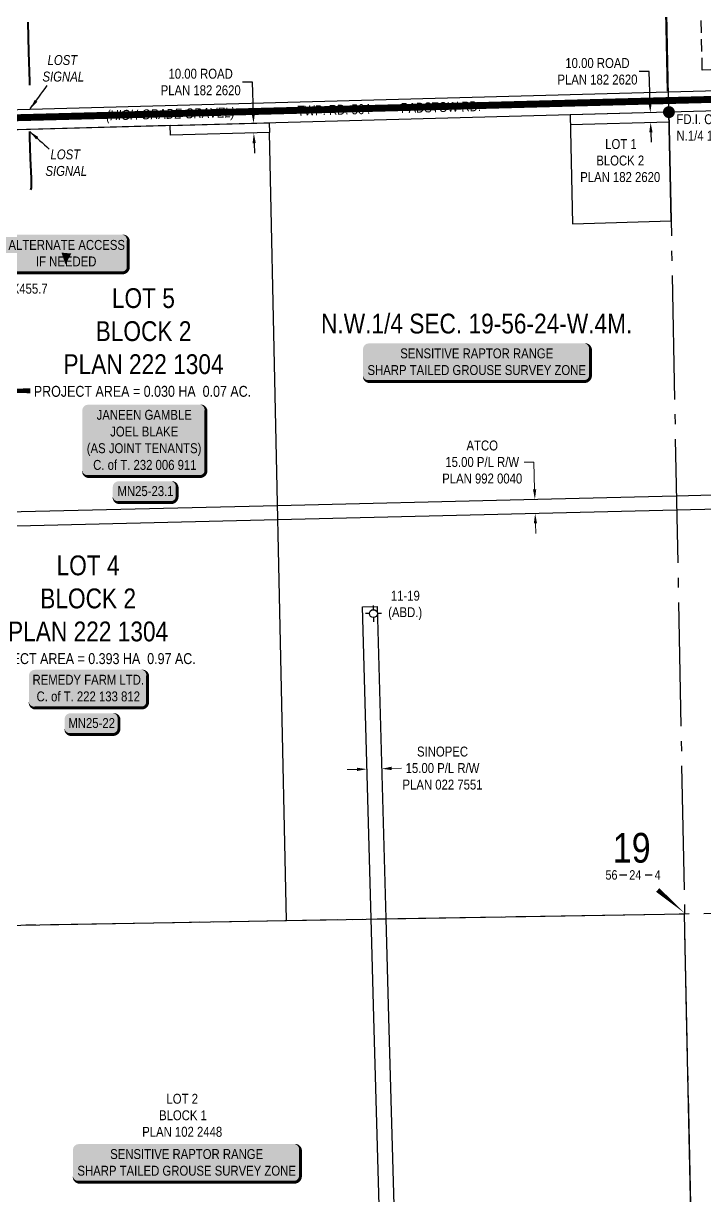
# Model space of a CAD drawing. Extents: x 88833 to 97610, y 5963373 to 5974710.
# Drawn here: x 94134 to 94822, y 5965618 to 5966801 of the extents above; entities that cross this region are included whole.
import ezdxf
from ezdxf.enums import TextEntityAlignment as Align

# ---------------------------------------------------------------- set-up
doc = ezdxf.new("R2010")
doc.units = 0
doc.header["$LTSCALE"] = 5
doc.header["$PDSIZE"] = 5
for name, pattern in [('DASHDOT', [25.4, 12.7, -6.35, 0, -6.35]), ('foc-ACCESSROAD', [3.75, 2.5, -1.25]), ('foc-QUARTERLINE', [33, 25, -3, 2, -3])]:
    doc.linetypes.add(name, pattern=pattern)
doc.layers.get('Defpoints').update_dxf_attribs({"color": 9})
for name, color, linetype in [('10', 1, 'Continuous'), ('9', 3, 'Continuous'), ('AS-OWNER', 7, 'Continuous'), ('AS-ROADS', 254, 'Continuous'), ('AS-WILDLIFE-BLOCK', 131, 'Continuous'), ('C-SYMBOL', 7, 'Continuous'), ('F-RW', 190, 'Continuous'), ('F-WS', 190, 'foc-ACCESSROAD'), ('F-WS-S', 8, 'Continuous'), ('L-AREAREQUIRED', 7, 'Continuous'), ('L-MON', 1, 'Continuous'), ('L-QSEC', 8, 'foc-QUARTERLINE'), ('L-ROAD-T', 7, 'Continuous'), ('L-SEC', 7, 'Continuous'), ('L-SECLBL', 7, 'Continuous'), ('L-TITLEDB', 4, 'Continuous'), ('L-TITLEDB-T', 4, 'Continuous'), ('P-APEX RECON PAY ITEMS', 240, 'Continuous'), ('P-APEX RECON-LINE LIST', 240, 'Continuous')]:
    doc.layers.add(name, color=color, linetype=linetype)
for name, color, linetype, lineweight in [('AS-RECON EXISTING', 151, 'DASHDOT', 40), ('AS-RECON EXISTING-T', 151, 'Continuous', 40), ('F-RW-T', 190, 'Continuous', 9), ('F-WS-T', 190, 'Continuous', 9), ('P-APEX RECON-TWS-T', 104, 'Continuous', 9), ('T-TEXT', 48, 'Continuous', 18)]:
    doc.layers.add(name, color=color, linetype=linetype, lineweight=lineweight)
doc.styles.add('100L', font='ARIALN.TTF', dxfattribs={"height": 10})
doc.styles.add('175L', font='ARIALN.TTF', dxfattribs={"height": 2})
doc.styles.add('80', font='ARIALN.TTF', dxfattribs={"height": 10})
doc.styles.add('80CG', font='ARIALN.TTF', dxfattribs={"height": 10})
doc.styles.add('80L', font='ARIALN.TTF', dxfattribs={"height": 10})
doc.styles.add('80LS', font='ARIALNI.TTF', dxfattribs={"height": 10})
doc.styles.add('SIMPLEX', font='ARIALN.TTF')
doc.dimstyles.new('Compass 5 000', dxfattribs={"dimscale": 5, "dimtxt": 9, "dimasz": 2, "dimexe": 0.2, "dimexo": 0.0625, "dimgap": 0.5, "dimtad": 0, "dimtih": 1, "dimtoh": 1, "dimzin": 0, "dimdsep": 46, "dimtxsty": '80CG', "dimcen": 0.1, "dimse1": 1, "dimse2": 1, "dimclrd": 256, "dimclrt": 256, "dimaunit": 1, "dimadec": 4, "dimazin": 0, "dimtfac": 0.06, "dimtofl": 0, "dimtmove": 0, "dimatfit": 1, "dimfxl": 0.2, "dimtolj": 1, "dimtzin": 0, "dimlwd": -1, "dimarcsym": 0})

# ---------------------------------------------------------------- blocks, each defined once
blk = doc.blocks.new('*D409')
at = {"layer": 'Defpoints', "color": 0, "transparency": 16777216}
for p in [(94612.3, 5966320.2), (94650.2, 5966321.1), (94612.6, 5966305.8)]:
    blk.add_point(p, dxfattribs=at)
at = {"layer": 'F-RW-T', "transparency": 16777216}
for p, q in [((94649.3, 5966358.7), (94639.3, 5966358.7)), ((94649.9, 5966331.1), (94649.3, 5966358.7)), ((94650.7, 5966296.7), (94651, 5966286.7))]:
    blk.add_line(p, q, dxfattribs=at)
for points in [[(94651.6, 5966331.2), (94648.3, 5966331.1), (94650.2, 5966321.1)], [(94652.4, 5966296.7), (94649.1, 5966296.7), (94650.5, 5966306.7)]]:
    blk.add_solid(points, dxfattribs=at)
at = {"layer": 'F-RW-T', "transparency": 16777216, "insert": (94597, 5966358.7), "char_height": 10, "attachment_point": 5, "style": '80CG'}
blk.add_mtext('\\A1;ATCO\\P15.00 P/L R/W\\PPLAN 992 0040', dxfattribs=at)
blk = doc.blocks.new('*D410')
at = {"layer": 'Defpoints', "color": 0, "transparency": 16777216}
for p in [(94495.5, 5966049.2), (94480.9, 5966034.9), (94495.8, 5966035.3)]:
    blk.add_point(p, dxfattribs=at)
at = {"layer": 'F-RW-T', "transparency": 16777216}
for p, q in [((94470.5, 5966048.5), (94460.5, 5966048.3)), ((94505.5, 5966049.5), (94515.4, 5966049.8))]:
    blk.add_line(p, q, dxfattribs=at)
for points in [[(94470.4, 5966050.2), (94470.5, 5966046.9), (94480.5, 5966048.8)], [(94505.4, 5966051.2), (94505.5, 5966047.8), (94495.5, 5966049.2)]]:
    blk.add_solid(points, dxfattribs=at)
at = {"layer": 'F-RW-T', "transparency": 16777216, "insert": (94556.9, 5966049.8), "char_height": 10, "attachment_point": 5, "style": '80CG'}
blk.add_mtext('\\A1;SINOPEC\\P15.00 P/L R/W\\PPLAN 022 7551', dxfattribs=at)
blk = doc.blocks.new('L-SECLBL')
at = {"layer": '9', "color": 7}
for p, q in [((-5.1, -27.8), (-12.3, -27.8)), ((20.7, -27.8), (13.5, -27.8))]:
    blk.add_line(p, q, dxfattribs=at)
at = {"layer": '10', "color": 2, "style": 'SIMPLEX'}
blk.add_attdef('SEC', text='', height=30, dxfattribs=at).set_placement((0, 0), align=Align.MIDDLE)
at = {"layer": '10', "color": 5, "style": '80L'}
blk.add_attdef('TWP', text='', height=9.5, dxfattribs=at).set_placement((-14.4, -27.4), align=Align.MIDDLE_RIGHT)
blk.add_attdef('RGE', text='', height=9.5, dxfattribs=at).set_placement((3.6, -27.4), align=Align.MIDDLE_CENTER)
blk.add_attdef('MER', text='', height=9.5, dxfattribs=at).set_placement((23.2, -27.4), align=Align.MIDDLE_LEFT)
blk = doc.blocks.new('*U452')
at = {"true_color": 0xffffa8}
h = blk.add_hatch(color=51, dxfattribs=at)
edge = h.paths.add_edge_path()
edge.add_line((-21.5, -11.5), (21.5, -11.5))
edge.add_arc((21.5, -5.5), 6, 270, 360)
edge.add_line((27.5, -5.5), (27.5, 4))
edge.add_arc((21.5, 4), 6, 0, 90)
edge.add_line((21.5, 10), (-21.5, 10))
edge.add_arc((-21.5, 4), 6, 90, 180)
edge.add_line((-27.5, 4), (-27.5, -5.5))
edge.add_arc((-21.5, -5.5), 6, 180, 270)
at = {"color": 240, "flags": 128}
for points in [[(-24.7, -8.4, 0, 10, 0), (0, 0, 5, 5, 0)], [(21, -6.9, 0, 10, 0), (0, 0, 5, 5, 0)]]:
    blk.add_lwpolyline(points, format="xyseb", dxfattribs=at)
blk.add_lwpolyline([(-21.5, -11.5, 3, 3, 0), (21.5, -11.5, 3, 3, 0.414214), (27.5, -5.5, 3, 3, 0), (27.5, 4, 3, 0, 0.414214), (21.5, 10, 0, 0, 0), (-21.5, 10, 0, 0, 0.414214), (-27.5, 4, 0, 0, 0), (-27.5, -5.5, 0, 3, 0.414214)], format="xyseb", close=True, dxfattribs=at)
at = {"color": 4, "style": '80'}
blk.add_attdef('OTHER_001', (-14.7, -5), '', height=10, dxfattribs=at)
blk = doc.blocks.new('*U479')
h = blk.add_hatch(color=59)
edge = h.paths.add_edge_path()
edge.add_line((-54, -20), (54, -20))
edge.add_arc((54, -14), 6, 270, 360)
edge.add_line((60, -14), (60, 12.5))
edge.add_arc((54, 12.5), 6, 0, 90)
edge.add_line((54, 18.5), (-54, 18.5))
edge.add_arc((-54, 12.5), 6, 90, 180)
edge.add_line((-60, 12.5), (-60, -14))
edge.add_arc((-54, -14), 6, 180, 270)
at = {"color": 1, "flags": 128}
blk.add_lwpolyline([(-54, -20, 3, 3, 0), (54, -20, 3, 3, 0.414214), (60, -14, 3, 3, 0), (60, 12.5, 3, 0, 0.414214), (54, 18.5, 0, 0, 0), (-54, 18.5, 0, 0, 0.414214), (-60, 12.5, 0, 0, 0), (-60, -14, 0, 3, 0.414214)], format="xyseb", close=True, dxfattribs=at)
blk.add_lwpolyline([(-56, -9.7, 0, 7.5, 0), (0, 0, 0, 0, 0)], format="xyseb", dxfattribs=at)
at = {"color": 1, "style": '80'}
blk.add_attdef('ENTER_TEXT_001', (-36, -5), '', height=10, dxfattribs=at)
blk = doc.blocks.new('fdia')
at = {"color": 255, "const_width": 1}
blk.add_lwpolyline([(-0.5, 0, 1), (0.5, 0, 1)], format="xyb", close=True, dxfattribs=at)
blk = doc.blocks.new('Fdiaa')
blk.add_blockref('fdia', (0, 0))
blk = doc.blocks.new('fdib')
at = {"color": 1, "const_width": 1.6}
blk.add_lwpolyline([(-0.4, 0, 1), (0.4, 0, 1)], format="xyb", close=True, dxfattribs=at)
at = {"color": 1}
blk.add_circle((0, 0), 0.8, dxfattribs=at)
blk = doc.blocks.new('Fdibb')
blk.add_blockref('fdib', (0, 0))
blk = doc.blocks.new('fdicc')
for name in ['Fdibb', 'Fdiaa']:
    blk.add_blockref(name, (0, 0))
blk = doc.blocks.new('FDI')
blk.add_blockref('fdicc', (0, 0))
blk = doc.blocks.new('*D765')
at = {"layer": 'Defpoints', "color": 0, "transparency": 16777216}
for p in [(94083.8, 5966533), (94078.9, 5966529), (94083.9, 5966529.1)]:
    blk.add_point(p, dxfattribs=at)
at = {"layer": 'P-APEX RECON-TWS-T', "transparency": 16777216}
for p, q in [((94068.8, 5966532.6), (94058.8, 5966532.4)), ((94093.8, 5966533.3), (94103.8, 5966533.6))]:
    blk.add_line(p, q, dxfattribs=at)
for points in [[(94068.7, 5966534.3), (94068.8, 5966531), (94078.8, 5966532.9)], [(94093.7, 5966535), (94093.8, 5966531.6), (94083.8, 5966533)]]:
    blk.add_solid(points, dxfattribs=at)
at = {"layer": 'P-APEX RECON-TWS-T', "transparency": 16777216, "insert": (94131.9, 5966533.6), "char_height": 10, "attachment_point": 5, "style": '80CG'}
blk.add_mtext('\\A1;5.0X455.7', dxfattribs=at)
blk = doc.blocks.new('*U851')
h = blk.add_hatch(color=255)
edge = h.paths.add_edge_path()
edge.add_line((-109, -20), (109, -20))
edge.add_arc((109, -14), 6, 270, 360)
edge.add_line((115, -14), (115, 12.5))
edge.add_arc((109, 12.5), 6, 0, 90)
edge.add_line((109, 18.5), (-109, 18.5))
edge.add_arc((-109, 12.5), 6, 90, 180)
edge.add_line((-115, 12.5), (-115, -14))
edge.add_arc((-109, -14), 6, 180, 270)
at = {"color": 131, "flags": 128}
blk.add_lwpolyline([(-109, -20, 3, 3, 0), (109, -20, 3, 3, 0.414214), (115, -14, 3, 3, 0), (115, 12.5, 3, 0, 0.414214), (109, 18.5, 0, 0, 0), (-109, 18.5, 0, 0, 0.414214), (-115, 12.5, 0, 0, 0), (-115, -14, 0, 3, 0.414214)], format="xyseb", close=True, dxfattribs=at)
at = {"color": 131, "style": '80'}
blk.add_attdef('ENTER_TEXT_001', (-36, -5), '', height=10, dxfattribs=at)
blk = doc.blocks.new('GABD')
for p, q in [((-0.81, 0), (-1.62, 0)), ((0, 0.81), (0, 1.62)), ((1.62, 0), (0.81, 0)), ((0, -0.81), (0, -1.62))]:
    blk.add_line(p, q)
blk.add_circle((0, 0), 0.8)
blk = doc.blocks.new('*U489')
h = blk.add_hatch(color=59)
edge = h.paths.add_edge_path()
edge.add_line((-56.5, -37), (56.5, -37))
edge.add_arc((56.5, -31), 6, 270, 360)
edge.add_line((62.5, -31), (62.5, 29.5))
edge.add_arc((56.5, 29.5), 6, 0, 90)
edge.add_line((56.5, 35.5), (-56.5, 35.5))
edge.add_arc((-56.5, 29.5), 6, 90, 180)
edge.add_line((-62.5, 29.5), (-62.5, -31))
edge.add_arc((-56.5, -31), 6, 180, 270)
at = {"color": 1, "flags": 128}
blk.add_lwpolyline([(-56.5, -37, 3, 3, 0), (56.5, -37, 3, 3, 0.414214), (62.5, -31, 3, 3, 0), (62.5, 29.5, 3, 0, 0.414214), (56.5, 35.5, 0, 0, 0), (-56.5, 35.5, 0, 0, 0.414214), (-62.5, 29.5, 0, 0, 0), (-62.5, -31, 0, 3, 0.414214)], format="xyseb", close=True, dxfattribs=at)
blk.add_lwpolyline([(-56, -9.7, 0, 7.5, 0), (0, 0, 0, 0, 0)], format="xyseb", dxfattribs=at)
at = {"color": 1, "style": '80'}
blk.add_attdef('ENTER_TEXT_001', (-36, -5), '', height=10, dxfattribs=at)
blk = doc.blocks.new('*D1185')
at = {"layer": 'Defpoints', "color": 0, "transparency": 16777216}
for p in [(94765.5, 5966711.3), (94766.8, 5966711.3), (94765.8, 5966701.3)]:
    blk.add_point(p, dxfattribs=at)
at = {"layer": 'L-TITLEDB-T', "transparency": 16777216}
for p, q in [((94765.6, 5966753), (94755.6, 5966753)), ((94766.5, 5966721.3), (94765.6, 5966753)), ((94767.4, 5966691.4), (94767.7, 5966681.4))]:
    blk.add_line(p, q, dxfattribs=at)
for points in [[(94768.2, 5966721.4), (94764.9, 5966721.3), (94766.8, 5966711.3)], [(94769.1, 5966691.4), (94765.7, 5966691.3), (94767.1, 5966701.4)]]:
    blk.add_solid(points, dxfattribs=at)
at = {"layer": 'L-TITLEDB-T', "transparency": 16777216, "insert": (94713.4, 5966753), "char_height": 10, "attachment_point": 5, "style": '80CG'}
blk.add_mtext('\\A1;10.00 ROAD\\PPLAN 182 2620', dxfattribs=at)
blk = doc.blocks.new('*D1186')
at = {"layer": 'Defpoints', "color": 0, "transparency": 16777216}
for p in [(94364.7, 5966700.5), (94366, 5966700.5), (94365, 5966690.5)]:
    blk.add_point(p, dxfattribs=at)
at = {"layer": 'L-TITLEDB-T', "transparency": 16777216}
for p, q in [((94364.8, 5966742.2), (94354.8, 5966742.2)), ((94365.8, 5966710.5), (94364.8, 5966742.2)), ((94366.6, 5966680.6), (94366.9, 5966670.6))]:
    blk.add_line(p, q, dxfattribs=at)
for points in [[(94367.4, 5966710.6), (94364.1, 5966710.5), (94366, 5966700.5)], [(94368.3, 5966680.6), (94365, 5966680.5), (94366.3, 5966690.6)]]:
    blk.add_solid(points, dxfattribs=at)
at = {"layer": 'L-TITLEDB-T', "transparency": 16777216, "insert": (94312.6, 5966742.2), "char_height": 10, "attachment_point": 5, "style": '80CG'}
blk.add_mtext('\\A1;10.00 ROAD\\PPLAN 182 2620', dxfattribs=at)
blk = doc.blocks.new('*U1187')
at = {"true_color": 0xffffa8}
h = blk.add_hatch(color=51, dxfattribs=at)
edge = h.paths.add_edge_path()
edge.add_line((-56.5, -20), (56.5, -20))
edge.add_arc((56.5, -14), 6, 270, 360)
edge.add_line((62.5, -14), (62.5, 12.5))
edge.add_arc((56.5, 12.5), 6, 0, 90)
edge.add_line((56.5, 18.5), (-56.5, 18.5))
edge.add_arc((-56.5, 12.5), 6, 90, 180)
edge.add_line((-62.5, 12.5), (-62.5, -14))
edge.add_arc((-56.5, -14), 6, 180, 270)
at = {"color": 240, "flags": 128}
blk.add_lwpolyline([(-56.5, -20, 3, 3, 0), (56.5, -20, 3, 3, 0.414214), (62.5, -14, 3, 3, 0), (62.5, 12.5, 3, 0, 0.414214), (56.5, 18.5, 0, 0, 0), (-56.5, 18.5, 0, 0, 0.414214), (-62.5, 12.5, 0, 0, 0), (-62.5, -14, 0, 3, 0.414214)], format="xyseb", close=True, dxfattribs=at)
for points in [[(-95.4, -0.7, 0, 10, 0), (0, 0, 5, 5, 0)], [(-1, -11.4, 0, 10, 0), (0, 0, 5, 5, 0)]]:
    blk.add_lwpolyline(points, format="xyseb", dxfattribs=at)
at = {"color": 4, "style": '80'}
blk.add_attdef('OTHER_001', (-14.7, -5), '', height=10, dxfattribs=at)
blk = doc.blocks.new('*U513')
at = {"true_color": 0xffffa8}
h = blk.add_hatch(color=51, dxfattribs=at)
edge = h.paths.add_edge_path()
edge.add_line((-26.5, -11.5), (26.5, -11.5))
edge.add_arc((26.5, -5.5), 6, 270, 360)
edge.add_line((32.5, -5.5), (32.5, 4))
edge.add_arc((26.5, 4), 6, 0, 90)
edge.add_line((26.5, 10), (-26.5, 10))
edge.add_arc((-26.5, 4), 6, 90, 180)
edge.add_line((-32.5, 4), (-32.5, -5.5))
edge.add_arc((-26.5, -5.5), 6, 180, 270)
at = {"color": 240, "flags": 128}
blk.add_lwpolyline([(-26.5, -11.5, 3, 3, 0), (26.5, -11.5, 3, 3, 0.414214), (32.5, -5.5, 3, 3, 0), (32.5, 4, 3, 0, 0.414214), (26.5, 10, 0, 0, 0), (-26.5, 10, 0, 0, 0.414214), (-32.5, 4, 0, 0, 0), (-32.5, -5.5, 0, 3, 0.414214)], format="xyseb", close=True, dxfattribs=at)
for points in [[(-24.7, -8.4, 0, 10, 0), (0, 0, 5, 5, 0)], [(21, -6.9, 0, 10, 0), (0, 0, 5, 5, 0)]]:
    blk.add_lwpolyline(points, format="xyseb", dxfattribs=at)
at = {"color": 4, "style": '80'}
blk.add_attdef('OTHER_001', (-14.7, -5), '', height=10, dxfattribs=at)

msp = doc.modelspace()

# ---------------------------------------------------------------- linework, layer by layer
at = {"layer": 'AS-RECON EXISTING', "flags": 128}
for points in [[(94126.695, 5967310.88), (94126.665, 5967310.896), (94126.683, 5967308.657), (94126.541, 5967305.296), (94126.509, 5967296.981), (94126.752, 5967289.043), (94126.872, 5967280.723), (94127.173, 5967274.164), (94127.84, 5967262.905), (94128.118, 5967251.44), (94128.172, 5967241.83), (94128.532, 5967222.52), (94129.105, 5967200.545), (94129.771, 5967175.955), (94130.381, 5967148.164), (94130.873, 5967120.82), (94131.487, 5967092.607), (94132.287, 5967057.899), (94133.029, 5967025.126), (94133.596, 5966994.443), (94133.948, 5966967.428), (94134.846, 5966926.851), (94135.57, 5966900.581), (94136.363, 5966864.712), (94137.153, 5966837.012), (94137.792, 5966808.277), (94138.563, 5966772.296), (94139.629, 5966742.815), (94139.84, 5966721.834), (94140.296, 5966715.089)], [(93892.73, 5966610.994), (93896.497, 5966610.993), (93899.505, 5966610.737), (93901.445, 5966610.219), (93901.67, 5966611.388), (93902.797, 5966613.231), (93907.276, 5966616.935), (93914.977, 5966617.722), (93922.835, 5966618.414), (93930.358, 5966618.709), (93937.485, 5966619.423), (93946.617, 5966619.741), (93951.888, 5966619.657), (93983.067, 5966621.133), (94003.215, 5966621.936), (94030.796, 5966623.232), (94070.608, 5966625.415), (94096.959, 5966626.456), (94119.303, 5966627.602), (94131.424, 5966627.917), (94136.467, 5966628.795), (94138.655, 5966629.916), (94140.532, 5966632.386), (94141.641, 5966635.378), (94141.552, 5966644.783), (94140.767, 5966665.375), (94140.199, 5966686.67), (94140.111, 5966692.289)]]:
    msp.add_lwpolyline(points, dxfattribs=at)
at = {"layer": 'AS-ROADS', "const_width": 7, "flags": 128}
msp.add_lwpolyline([(91418.837, 5966651.955), (92511.445, 5966676.672), (93926.394, 5966700.919), (94596.07, 5966718.552), (95333.702, 5966737.982), (96171.533, 5966756.094), (97341.017, 5966780.932)], dxfattribs=at)
at = {"layer": 'F-RW', "flags": 128}
for points in [[(95599.292, 5966329.681), (95519.164, 5966327.747), (94893.305, 5966312.635), (94793.153, 5966310.217), (94390.505, 5966300.361), (93987.569, 5966290.497), (93987.26, 5966305.458), (94390.188, 5966314.981), (94639.022, 5966320.862), (94792.851, 5966324.776), (94893.004, 5966327.247), (95518.861, 5966342.687), (95599.026, 5966344.665)], [(94487.502, 5965798.008), (94484.674, 5965897.968), (94475.923, 5966212.563), (94490.906, 5966212.997), (94499.651, 5965898.182), (94502.479, 5965798.257)], [(94504.601, 5965193.689), (94487.502, 5965798.008)], [(94502.479, 5965798.257), (94519.578, 5965193.996)]]:
    msp.add_lwpolyline(points, dxfattribs=at)
at = {"layer": 'F-WS', "flags": 128}
msp.add_lwpolyline([(94819.333, 5966754.251), (94816.436, 5966864.213), (94926.398, 5966867.11), (94929.295, 5966757.148), (94866.817, 5966755.502)], close=True, dxfattribs=at)
at = {"layer": 'L-AREAREQUIRED', "color": 5, "flags": 128}
msp.add_lwpolyline([(94043.366, 5966430.631, 0, 4.996, 0), (94140.567, 5966430.631, 0, 0, 0)], format="xyseb", dxfattribs=at)
at = {"layer": 'L-QSEC', "flags": 128}
for points in [[(94785.602, 5966711.884), (94749.105, 5968338.719)], [(94785.602, 5966711.884), (94801.368, 5965902.927)], [(93996.099, 5965889.124), (95606.636, 5965916.731)], [(94818.572, 5965099.553), (94801.368, 5965902.927)]]:
    msp.add_lwpolyline(points, dxfattribs=at)
at = {"layer": 'L-SEC', "flags": 128}
for points in [[(95591.633, 5966753.79), (94785.059, 5966731.981)], [(94785.058, 5966731.981), (93978.679, 5966710.151)], [(95592.107, 5966733.691), (94785.602, 5966711.884)], [(94785.602, 5966711.884), (93979.107, 5966690.051), (93979.109, 5966689.935)]]:
    msp.add_lwpolyline(points, dxfattribs=at)
at = {"layer": 'L-SECLBL', "flags": 128}
msp.add_lwpolyline([(94801.711, 5965903.26, 0, 5, 0), (94774.289, 5965926.85, 0, 0, 0)], format="xyseb", dxfattribs=at)
at = {"layer": 'L-TITLEDB', "flags": 128}
for points in [[(94784.321, 5966733.138), (94775.735, 5967134.808)], [(94785.803, 5966701.894), (94685.934, 5966699.108)], [(94399.274, 5965896.035), (94801.368, 5965902.927)], [(94803.502, 5965803.275), (94801.368, 5965902.927)], [(94818.572, 5965099.553), (94803.502, 5965803.275)]]:
    msp.add_lwpolyline(points, dxfattribs=at)
for points in [[(94685.723, 5966708.985), (94688.06, 5966599.211), (94787.813, 5966601.993), (94785.602, 5966711.884)], [(93996.099, 5965889.124), (94399.274, 5965896.035), (94382.023, 5966691.418), (94282.141, 5966688.632), (94281.933, 5966698.249), (93979.107, 5966690.051), (93984.466, 5966441.126), (94072.252, 5966442.94), (94074.746, 5966322.234), (93986.96, 5966320.42)], [(94281.933, 5966698.249), (94381.816, 5966700.953), (94382.023, 5966691.418), (94282.141, 5966688.632)]]:
    msp.add_lwpolyline(points, close=True, dxfattribs=at)

# ---------------------------------------------------------------- block references
at = {"layer": 'AS-OWNER', "color": 5}
ref = msp.add_blockref('*U489', (94255.441, 5966381.111), dxfattribs=at)
ref.add_attrib('ENTER_TEXT_001', 'JANEEN GAMBLE', (94207.535, 5966401.374), dxfattribs={"layer": '0', "color": 1, "height": 10, "style": '80'})
ref.add_attrib('ENTER_TEXT_002', 'JOEL BLAKE', (94221.208, 5966384.53), dxfattribs={"layer": '0', "color": 1, "height": 10, "style": '80'})
ref.add_attrib('ENTER_TEXT_003', '(AS JOINT TENANTS)', (94197.531, 5966367.686), dxfattribs={"layer": '0', "color": 1, "height": 10, "style": '80'})
ref.add_attrib('ENTER_TEXT_004', 'C. of T. 232 006 911', (94203.998, 5966350.841), dxfattribs={"layer": '0', "color": 1, "height": 10, "style": '80'})
ref = msp.add_blockref('*U479', (94199.036, 5966130.529), dxfattribs=at)
ref.add_attrib('ENTER_TEXT_001', 'REMEDY FARM LTD.', (94142.767, 5966134.036), dxfattribs={"layer": '0', "color": 1, "height": 10, "style": '80'})
ref.add_attrib('ENTER_TEXT_002', 'C. of T. 222 133 812', (94146.836, 5966117.192), dxfattribs={"layer": '0', "color": 1, "height": 10, "style": '80'})
at = {"layer": 'AS-WILDLIFE-BLOCK'}
ref = msp.add_blockref('*U851', (94591.419, 5966459.982), dxfattribs=dict(at, xscale=0.9992045070000001, yscale=0.9992045070000001, zscale=0.9992045070000001))
ref.add_attrib('ENTER_TEXT_001', 'SENSITIVE RAPTOR RANGE', (94514.195, 5966463.398), dxfattribs={"layer": '0', "color": 131, "height": 9.99205, "style": '80'})
ref.add_attrib('ENTER_TEXT_002', 'SHARP TAILED GROUSE SURVEY ZONE', (94481.124, 5966446.567), dxfattribs={"layer": '0', "color": 131, "height": 9.99205, "style": '80'})
ref = msp.add_blockref('*U851', (94298.426, 5965651.927), dxfattribs=dict(at, xscale=0.9992045070000001, yscale=0.9992045070000001, zscale=0.9992045070000001))
ref.add_attrib('ENTER_TEXT_001', 'SENSITIVE RAPTOR RANGE', (94221.202, 5965655.343), dxfattribs={"layer": '0', "color": 131, "height": 9.99205, "style": '80'})
ref.add_attrib('ENTER_TEXT_002', 'SHARP TAILED GROUSE SURVEY ZONE', (94188.132, 5965638.513), dxfattribs={"layer": '0', "color": 131, "height": 9.99205, "style": '80'})
at = {"layer": 'F-WS-S', "xscale": 4.996022535000007, "yscale": 4.996022535000007, "zscale": 4.996022535000007}
msp.add_blockref('GABD', (94487.098, 5966205.717), dxfattribs=at)
at = {"layer": 'L-MON', "color": 5, "xscale": 5, "yscale": 5, "zscale": 5}
msp.add_blockref('FDI', (94785.602, 5966711.884), dxfattribs=at)
at = {"layer": 'L-SECLBL'}
msp.add_blockref('L-SECLBL', (94748.011, 5965969.431), dxfattribs=at).add_auto_attribs({'SEC': '19', 'TWP': '56', 'RGE': '24', 'MER': '4'})
at = {"layer": 'P-APEX RECON PAY ITEMS'}
ref = msp.add_blockref('*U1187', (94176.982, 5966569.608), dxfattribs=at)
ref.add_attrib('OTHER_001', 'ALTERNATE ACCESS', (94118.407, 5966572.856), dxfattribs={"layer": '0', "color": 4, "height": 10, "style": '80'})
ref.add_attrib('OTHER_002', 'IF NEEDED', (94146.204, 5966556.189), dxfattribs={"layer": '0', "color": 4, "height": 10, "style": '80'})
at = {"layer": 'P-APEX RECON-LINE LIST'}
ref = msp.add_blockref('*U513', (94256.263, 5966329.326), dxfattribs=at)
ref.add_attrib('OTHER_001', 'MN25-23.1', (94228.565, 5966324.391), dxfattribs={"layer": '0', "color": 4, "height": 10, "style": '80'})
ref = msp.add_blockref('*U452', (94202.593, 5966095.259), dxfattribs=at)
ref.add_attrib('OTHER_001', 'MN25-22', (94178.917, 5966090.324), dxfattribs={"layer": '0', "color": 4, "height": 10, "style": '80'})

# ---------------------------------------------------------------- texts
at = {"layer": 'AS-RECON EXISTING-T', "char_height": 10, "attachment_point": 1, "style": '100L'}
for insert in [(94152.355, 5966769.441), (94155.324, 5966674.193)]:
    msp.add_mtext_dynamic_manual_height_columns('\\pi5.5816;{\\fArial Narrow|b0|i1|c0|p34;LOST\\P\\pi0.47249;SIGNAL}', width=41.78399, gutter_width=50, heights=[0], dxfattribs=dict(at, insert=insert))
at = {"layer": 'C-SYMBOL', "color": 3, "style": '175L'}
msp.add_text('N.W.1/4 SEC. 19-56-24-W.4M.', height=20, dxfattribs=at).set_placement((94591.404, 5966482.452), align=Align.BOTTOM_CENTER)
at = {"layer": 'C-SYMBOL', "color": 3, "char_height": 20, "attachment_point": 1, "style": '175L'}
for s, insert in [('\\pi53.981;LOT 5\\P\\pi37.589;BLOCK 2\\P\\pi5.0856;PLAN 222 1304', (94168.917, 5966534.181)), ('\\pi54.069;LOT 4\\P\\pi37.589;BLOCK 2\\P\\pi5.0856;PLAN 222 1304', (94112.931, 5966264.434))]:
    msp.add_mtext_dynamic_manual_height_columns(s, width=169.05243, gutter_width=55, heights=[0], dxfattribs=dict(at, insert=insert))
at = {"layer": 'F-WS-T', "insert": (94499.897, 5966228.857), "char_height": 10, "attachment_point": 1, "style": '100L'}
msp.add_mtext_dynamic_manual_height_columns('\\pi4.7941;11-19\\P\\pi2.0826;(ABD.)', width=37.13933, gutter_width=55, heights=[0], dxfattribs=at)
at = {"layer": 'L-AREAREQUIRED', "color": 5, "style": '100L'}
for s, p in [('PROJECT AREA = 0.030 HA  0.07 AC.', (94253.836, 5966421.286)), ('PROJECT AREA = 0.393 HA  0.97 AC.', (94197.85, 5966151.539))]:
    msp.add_text(s, height=11, dxfattribs=at).set_placement(p, align=Align.BOTTOM_CENTER)
at = {"layer": 'L-ROAD-T', "char_height": 10, "attachment_point": 2, "rotation": 1.427449, "style": '80L'}
for s, insert, width in [('PADSTOW RD.', (94555.168, 5966721.925), 79.93629), ('TWP. RD. 564', (94447.105, 5966719.171), 74.18777)]:
    msp.add_mtext(s, dxfattribs=dict(at, insert=insert, width=width))
at = {"layer": 'L-TITLEDB-T', "char_height": 9.99205, "attachment_point": 1, "style": '100L'}
for s, insert in [('\\pi29.792;LOT 1\\P\\pi20.781;BLOCK 2\\P\\pi4.5426;PLAN 182 2620', (94691.451, 5966684.657)), ('\\pi29.035;LOT 2\\P\\pi21.538;BLOCK 1\\P\\pi4.5187;PLAN 102 2448', (94249.014, 5965721.111))]:
    msp.add_mtext_dynamic_manual_height_columns(s, width=88.46266, gutter_width=55, heights=[0], dxfattribs=dict(at, insert=insert))
at = {"layer": 'T-TEXT', "insert": (94281.964, 5966715.139), "char_height": 10, "width": 135.64186, "attachment_point": 2, "rotation": 1.328134, "style": '80LS'}
msp.add_mtext('(HIGH GRADE GRAVEL)', dxfattribs=at)

# ---------------------------------------------------------------- dimensions: what is measured, and where the dimension line sits
at = {"layer": 'F-RW-T'}
dim = msp.add_linear_dim(base=(94650.156, 5966321.125), p1=(94612.61, 5966305.798), p2=(94612.269, 5966320.23), angle=91.35389, text='ATCO\\P15.00 P/L R/W\\PPLAN 992 0040', dimstyle='Compass 5 000', dxfattribs=at)
dim.commit()
dim.dimension.update_dxf_attribs({"geometry": '*D409', "text_midpoint": (94597.047, 5966358.728), "dimtype": 161})
dim = msp.add_aligned_dim(p1=(94480.866, 5966034.869), p2=(94495.843, 5966035.285), distance=13.951, text='SINOPEC\\P15.00 P/L R/W\\PPLAN 022 7551', dimstyle='Compass 5 000', dxfattribs=at)
dim.commit()
dim.dimension.update_dxf_attribs({"geometry": '*D410', "text_midpoint": (94556.89, 5966049.786)})
at = {"layer": 'L-TITLEDB-T'}
for base, p1, p2, picture, middle in [((94766.819, 5966711.339), (94765.803, 5966701.336), (94765.514, 5966711.301), '*D1185', (94713.39, 5966752.967)), ((94366.045, 5966700.526), (94365.03, 5966690.523), (94364.74, 5966700.488), '*D1186', (94312.616, 5966742.154))]:
    dim = msp.add_linear_dim(base=base, p1=p1, p2=p2, angle=91.66255, text='10.00 ROAD\\PPLAN 182 2620', dimstyle='Compass 5 000', dxfattribs=at)
    dim.commit()
    dim.dimension.update_dxf_attribs({"geometry": picture, "text_midpoint": middle, "dimtype": 161})
at = {"layer": 'P-APEX RECON-TWS-T'}
dim = msp.add_aligned_dim(p1=(94078.891, 5966529.007), p2=(94083.885, 5966529.14), distance=3.896, text='5.0X455.7', dimstyle='Compass 5 000', dxfattribs=at)
dim.commit()
dim.dimension.update_dxf_attribs({"geometry": '*D765', "text_midpoint": (94131.892, 5966533.569)})

# ---------------------------------------------------------------- leaders
at = {"layer": 'AS-RECON EXISTING-T', "path_type": 1}
for points in [[(94140.38, 5966715.12), (94157.56, 5966738.75)], [(94140.09, 5966692.27), (94159.67, 5966674.447)]]:
    msp.add_leader(points, dimstyle='Compass 5 000', override={"dimgap": 0.5, "dimtad": 0}, dxfattribs=at)

# ---------------------------------------------------------------- next in the draw order: texts
at = {"layer": 'L-MON', "insert": (94793.229, 5966709.724), "char_height": 10, "attachment_point": 1, "style": '100L', "bg_fill": 3, "box_fill_scale": 1.1, "bg_fill_color": 256, "bg_fill_transparency": 0}
msp.add_mtext_dynamic_manual_height_columns('FD.I. C.S.\\PN.1/4 19', width=49.40423, gutter_width=50, heights=[0], dxfattribs=at)

doc.saveas('drawing.dxf')
